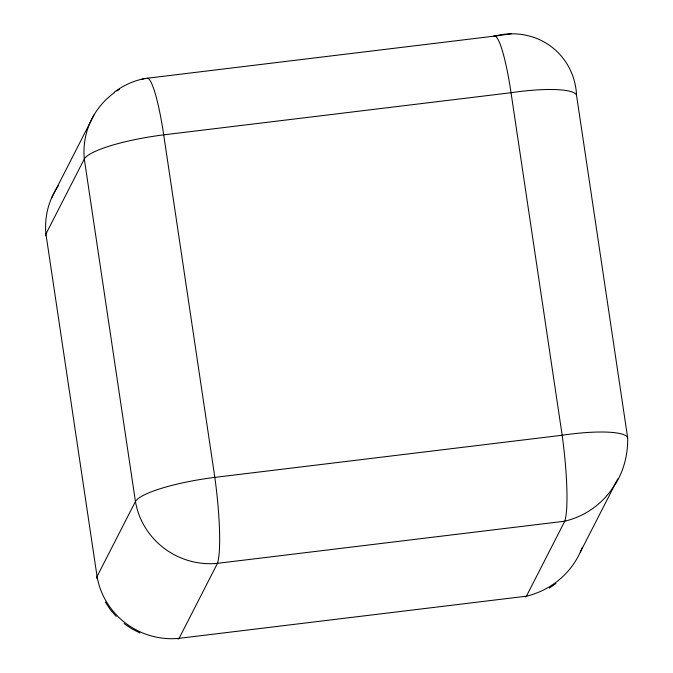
<?xml version="1.0" encoding="UTF-8"?>
<svg xmlns="http://www.w3.org/2000/svg" width="673" height="673" viewBox="0 0 673 673"><rect width="100%" height="100%" fill="white"/><g stroke="black" fill="none" stroke-linecap="round" stroke-linejoin="round"><path stroke-width="1.01" d="M147.69 78.186L495.008 36.048C513.894 31.025 534.589 34.458 550.421 46.016C566.178 57.398 575.794 75.914 576.542 95.314L627.673 437.837C628.002 453.695 624.157 469.67 615.946 483.298M51.468 198.19L93.951 115.066M580.387 551.986L617.814 478.848M549.319 588.067L555.991 583.499M114.099 92.294C123.605 85.235 134.642 80.079 146.403 78.371A72.709 9.902 83.1 0 1 163.707 134.861L214.838 477.384A79.641 10.844 83.1 0 1 217.472 563.335L179.094 638.332A79.641 10.844 83.1 0 1 177.899 639.005M143.997 78.8L140.59 79.54M511.396 33.785L493.721 36.233A72.709 9.902 83.1 0 1 511.034 92.723L562.165 435.246A79.641 10.844 83.1 0 1 564.79 521.196L526.412 596.194A79.641 10.844 83.1 0 1 525.218 596.867M140.009 632.982L131.723 628.767L124.051 623.526M116.244 616.476L110.33 609.629L105.383 602.083M114.334 92.731A76.831 74.61 27.1 0 0 84.302 158.979L45.932 233.968A74.005 14.495 -8.5 0 0 45.663 235.878M116.858 90.998A76.831 74.61 27.1 0 1 119.449 89.374M58.29 185.782A76.831 74.61 27.1 0 0 45.932 233.968L97.063 576.483A74.005 14.495 -8.5 0 0 96.794 578.401M582.305 547.376A82.922 80.524 27.1 0 1 526.412 596.194L179.094 638.332A74.291 72.146 27.1 0 1 97.063 576.483L135.433 501.494L84.302 158.979A74.005 14.495 -8.5 0 1 163.707 134.861L511.034 92.723A64.263 12.585 -8.5 0 1 576.542 95.314M616.561 481.464A82.922 80.524 27.1 0 1 564.79 521.196L217.472 563.335A74.291 72.146 27.1 0 1 135.433 501.494A74.005 14.495 -8.5 0 1 214.838 477.384L562.165 435.246A64.263 12.585 -8.5 0 1 627.673 437.837"/></g></svg>
